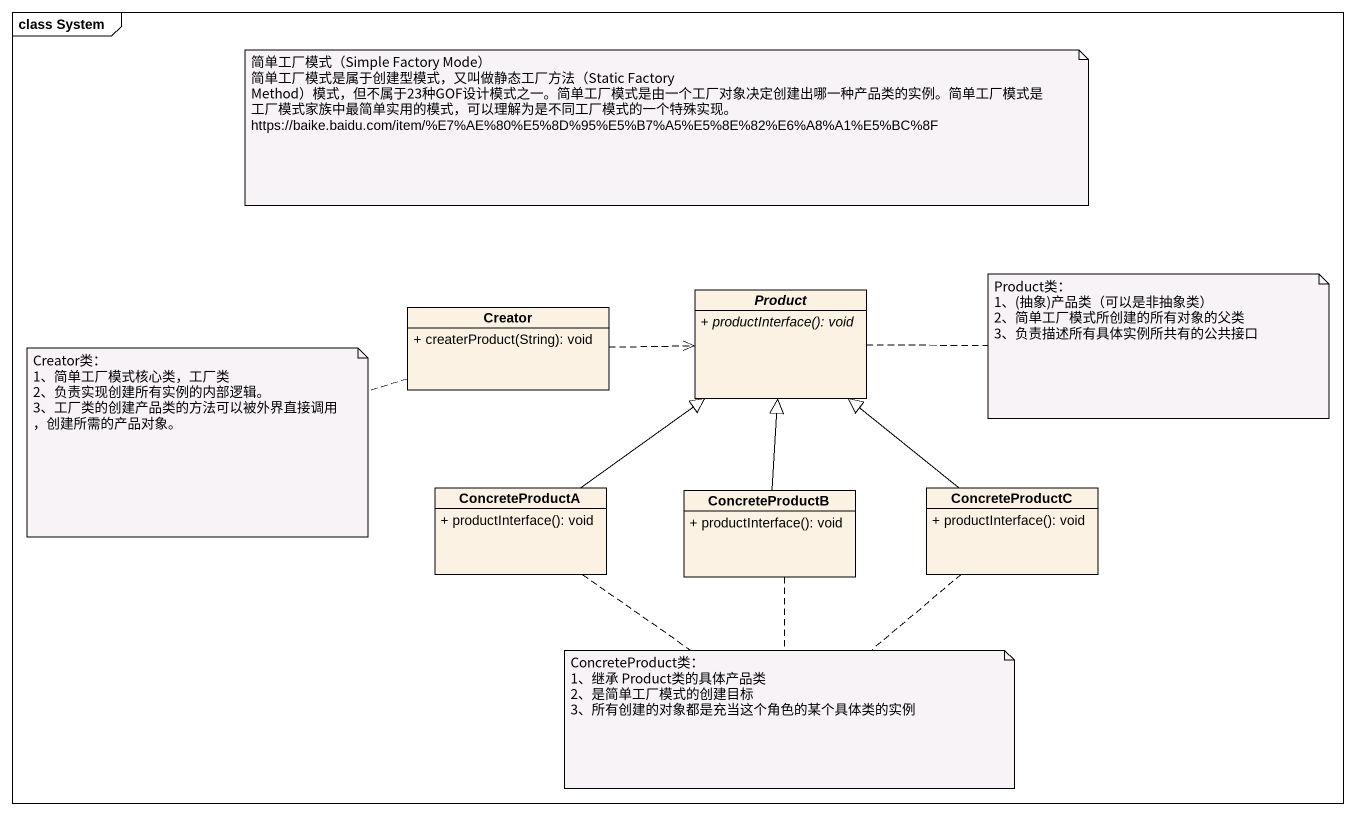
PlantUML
@startuml
mainframe class System
hide circle
hide empty members
skinparam classAttributeIconSize 0
class Creator {
  + createrProduct(String): void
}
abstract class Product {
  {abstract} + productInterface(): void
}
class ConcreteProductA {
  + productInterface(): void
}
class ConcreteProductB {
  + productInterface(): void
}
class ConcreteProductC {
  + productInterface(): void
}
Creator .right.> Product
ConcreteProductA -up-|> Product
ConcreteProductB -up-|> Product
ConcreteProductC -up-|> Product
note as N1
  简单工厂模式（Simple Factory Mode）
  简单工厂模式是属于创建型模式，又叫做静态工厂方法（Static Factory Method）模式，但不属于23种GOF设计模式之一。简单工厂模式是由一个工厂对象决定创建出哪一种产品类的实例。简单工厂模式是工厂模式家族中最简单实用的模式，可以理解为是不同工厂模式的一个特殊实现。
  https://baike.baidu.com/item/%E7%AE%80%E5%8D%95%E5%B7%A5%E5%8E%82%E6%A8%A1%E5%BC%8F
end note
note right of Product
  Product类：
  1、(抽象)产品类（可以是非抽象类）
  2、简单工厂模式所创建的所有对象的父类
  3、负责描述所有具体实例所共有的公共接口
end note
note left of Creator
  Creator类：
  1、简单工厂模式核心类，工厂类
  2、负责实现创建所有实例的内部逻辑。
  3、工厂类的创建产品类的方法可以被外界直接调用，创建所需的产品对象。
end note
note as N4
  ConcreteProduct类：
  1、继承 Product类的具体产品类
  2、是简单工厂模式的创建目标
  3、所有创建的对象都是充当这个角色的某个具体类的实例
end note
N4 .. ConcreteProductA
N4 .. ConcreteProductB
N4 .. ConcreteProductC
@enduml
